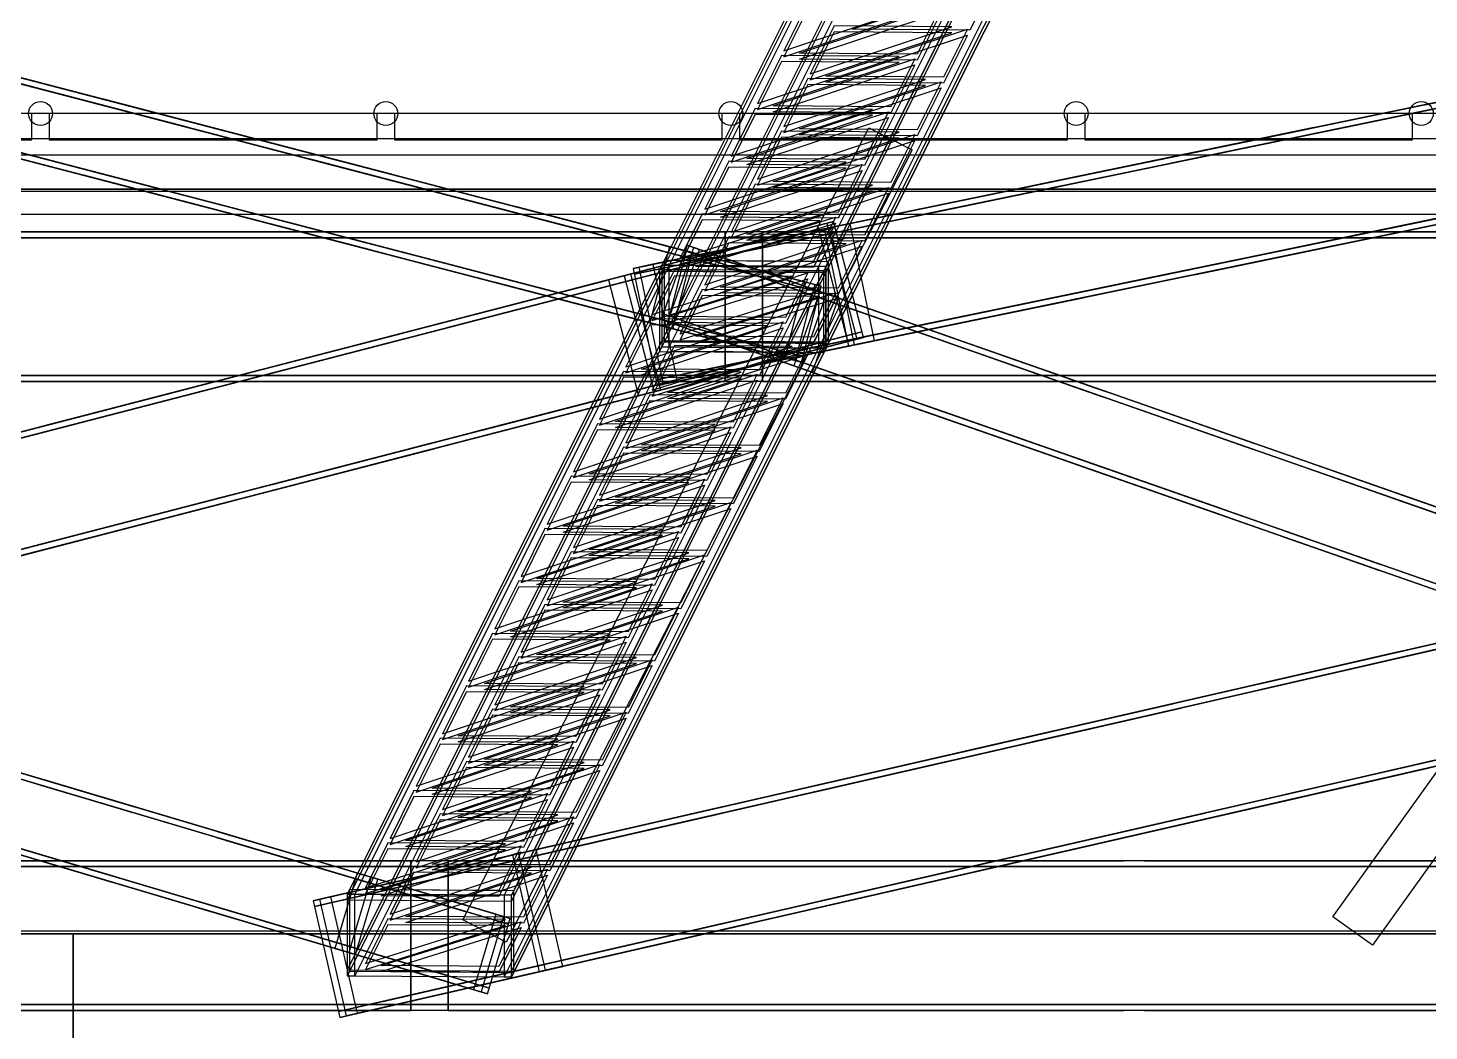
# Model space of a CAD drawing. Header units: millimetres. Extents: x -52000 to 48850, y -48850 to 51750.
# Drawn here: x 4579 to 8323, y 11048 to 13729 of the extents above; entities that cross this region are included whole.
import ezdxf

# ---------------------------------------------------------------- set-up
doc = ezdxf.new("R2010")
doc.units = ezdxf.units.MM
doc.layers.add('D-STR-DECK', color=7, linetype='Continuous', lineweight=25)
doc.layers.add('D-STR-STRC', color=7, linetype='Continuous', lineweight=25)

msp = doc.modelspace()

# ---------------------------------------------------------------- linework, layer by layer
at = {"layer": 'D-STR-DECK'}
for points in [[(-13790, 11307.8), (13790, 11307.8), (11307.8, 13790), (-11307.8, 13790)], [(11070, 13500), (-11070, 13500), (-10904, 13297.5), (10904, 13297.5)], [(11070, 13500), (-11070, 13500), (-11070, 13390), (11070, 13390)], [(11070, 13500), (-11070, 13500), (-11070, 13390), (11070, 13390)], [(11070, 13500), (-11070, 13500), (-10904, 13297.5), (10904, 13297.5)], [(4589.4, 13500), (3713.1, 13500), (3713.1, 13430), (4589.4, 13430)], [(5511.9, 13500), (4635.6, 13500), (4635.6, 13430), (5511.9, 13430)], [(6434.4, 13500), (5558.1, 13500), (5558.1, 13430), (6434.4, 13430)], [(7356.9, 13500), (6480.6, 13500), (6480.6, 13430), (7356.9, 13430)], [(8279.4, 13500), (7403.1, 13500), (7403.1, 13430), (8279.4, 13430)], [(5741.4, 11345.3), (6826.3, 13462.1), (6942, 13402.9), (5857.1, 11286)], [(8066.2, 11353.6), (9585, 13470.4), (9690.6, 13394.6), (8171.8, 11277.8)], [(11014.6, 13432.5), (-11014.6, 13432.5), (-10849.4, 13231), (10849.4, 13231)], [(11014.6, 13432.5), (-11014.6, 13432.5), (-9278.9, 11315.7), (9278.9, 11315.7)], [(11014.6, 13432.5), (-11014.6, 13432.5), (-11014.6, 13292.5), (11014.6, 13292.5)], [(-13297.5, 10904), (13297.5, 10904), (10904, 13297.5), (-10904, 13297.5)], [(-13790, -11307.8), (4700, -11307.8), (4700, 11307.8), (-13790, 11307.8)], [(4700, 1800), (9300, 1800), (9300, 11307.8), (4700, 11307.8)]]:
    msp.add_lwpolyline(points, close=True, dxfattribs=at)
for centre in [(4612.5, 13500), (5535, 13500), (6457.5, 13500), (7380, 13500), (8302.5, 13500)]:
    msp.add_circle(centre, 32, dxfattribs=at)
at = {"layer": 'D-STR-STRC'}
for points in [[(14906.6, 14886.5), (14379.4, 14777.6), (6196, 13086.1), (6723.2, 13195.1)], [(14909.8, 14870.9), (14382.6, 14761.9), (6199.2, 13070.5), (6726.4, 13179.4)], [(-158.1, 14808.5), (203, 14714.4), (6695, 13023), (6333.8, 13117.1)], [(-154.1, 14824), (207.1, 14729.9), (6699, 13038.5), (6337.8, 13132.6)], [(7557.2, 14782.6), (7118.1, 14786.3), (6272.4, 13094.8), (6711.5, 13091.2)], [(7557.2, 14766.7), (7118.1, 14770.4), (6272.4, 13079), (6711.5, 13075.3)], [(-207.1, 14620.8), (154.1, 14526.7), (6646.1, 12835.3), (6284.9, 12929.4)], [(-203, 14636.3), (158.1, 14542.2), (6650.1, 12850.7), (6288.9, 12944.9)], [(14968.1, 14588.8), (14440.9, 14479.8), (6257.5, 12788.4), (6784.7, 12897.4)], [(14971.3, 14573.1), (14444.1, 14464.2), (6260.7, 12772.8), (6788, 12881.7)], [(7557.2, 14580.3), (7118.1, 14584), (6272.4, 12892.5), (6711.5, 12888.9)], [(7557.2, 14564.4), (7118.1, 14568.1), (6272.4, 12876.7), (6711.5, 12873)], [(7160.3, 13850.7), (7096.2, 13722.6), (6781.9, 13725.2)], [(6977.3, 13793.1), (6662.9, 13795.7), (6598.9, 13667.6)], [(6977.3, 13777.2), (6662.9, 13779.9), (6598.9, 13651.8)], [(7019.3, 13786.9), (6955.3, 13658.9), (6640.9, 13661.5)], [(7019.3, 13771.1), (6955.3, 13643), (6640.9, 13645.6)], [(9366.4, 13741.4), (8942.1, 13653.7), (8313.2, 13523.7)], [(7047.8, 13731.8), (6733.4, 13734.4), (6669.4, 13606.3)], [(7047.8, 13715.9), (6733.4, 13718.5), (6669.4, 13590.4)], [(7089.8, 13725.6), (7025.7, 13597.5), (6711.4, 13600.1)], [(7089.8, 13709.7), (7025.7, 13581.6), (6711.4, 13584.3)], [(9369.6, 13725.8), (8945.4, 13638.1), (8316.4, 13508.1)], [(4240.4, 13679), (4737.1, 13549.7), (4990.7, 13483.6)], [(4259.2, 13674.2), (4512.8, 13608.1), (5009.5, 13478.7)], [(4236.4, 13663.6), (4733, 13534.2), (4986.7, 13468.1)], [(4255.1, 13658.7), (4508.8, 13592.6), (5005.4, 13463.2)], [(6906.8, 13652.2), (6592.5, 13654.8), (6528.4, 13526.7)], [(6906.8, 13636.3), (6592.5, 13638.9), (6528.4, 13510.8)], [(6948.8, 13646), (6884.8, 13517.9), (6570.4, 13520.5)], [(6948.8, 13630.1), (6884.8, 13502), (6570.4, 13504.7)], [(6977.3, 13590.8), (6662.9, 13593.4), (6598.9, 13465.3)], [(8684.5, 13600.5), (8260.2, 13512.8), (7631.2, 13382.8)], [(8697.7, 13603.2), (8068.7, 13473.2), (7644.4, 13385.5)], [(6977.3, 13574.9), (6662.9, 13577.6), (6598.9, 13449.5)], [(7019.3, 13584.6), (6955.3, 13456.6), (6640.9, 13459.2)], [(7019.3, 13568.8), (6955.3, 13440.7), (6640.9, 13443.3)], [(8687.7, 13584.8), (8263.4, 13497.1), (7634.4, 13367.1)], [(8700.9, 13587.5), (8071.9, 13457.5), (7647.7, 13369.8)], [(4777.4, 13522.6), (5274, 13393.2), (5527.7, 13327.1)], [(4781.4, 13538.1), (5278, 13408.7), (5531.7, 13342.6)], [(4796.1, 13517.7), (5049.8, 13451.6), (5546.4, 13322.2)], [(4800.2, 13533.2), (5053.8, 13467.1), (5550.5, 13337.7)], [(4191.5, 13491.3), (4688.1, 13361.9), (4941.8, 13295.8)], [(4210.2, 13486.4), (4463.9, 13420.3), (4960.5, 13291)], [(6836.3, 13511.2), (6522, 13513.8), (6458, 13385.7)], [(6836.3, 13495.3), (6522, 13497.9), (6458, 13369.9)], [(6878.3, 13505), (6814.3, 13377), (6500, 13379.6)], [(6878.3, 13489.2), (6814.3, 13361.1), (6500, 13363.7)], [(4187.5, 13475.8), (4684.1, 13346.4), (4937.8, 13280.3)], [(4206.2, 13471), (4459.9, 13404.9), (4956.5, 13275.5)], [(6906.8, 13449.9), (6592.5, 13452.5), (6528.4, 13324.4)], [(6948.8, 13443.7), (6884.8, 13315.6), (6570.4, 13318.2)], [(8002.5, 13459.5), (7578.3, 13371.8), (6949.3, 13241.8)], [(8005.7, 13443.9), (7581.5, 13356.2), (6952.5, 13226.2)], [(8015.7, 13462.3), (7386.7, 13332.3), (6962.5, 13244.6)], [(8019, 13446.6), (7390, 13316.6), (6965.7, 13228.9)], [(6906.8, 13434), (6592.5, 13436.6), (6528.4, 13308.5)], [(6948.8, 13427.8), (6884.8, 13299.7), (6570.4, 13302.4)], [(5318.4, 13381.7), (5815, 13252.3), (6068.7, 13186.2)], [(5322.4, 13397.1), (5819, 13267.8), (6072.7, 13201.7)], [(5337.1, 13376.8), (5590.8, 13310.7), (6087.4, 13181.3)], [(5341.2, 13392.3), (5594.8, 13326.2), (6091.5, 13196.8)], [(6765.9, 13370.2), (6451.5, 13372.9), (6387.5, 13244.8)], [(4728.5, 13334.9), (5225.1, 13205.5), (5478.8, 13139.4)], [(4732.5, 13350.4), (5229.1, 13221), (5482.8, 13154.9)], [(4747.2, 13330), (5000.9, 13263.9), (5497.5, 13134.5)], [(4751.2, 13345.5), (5004.9, 13279.4), (5501.5, 13150)], [(6765.9, 13354.4), (6451.5, 13357), (6387.5, 13228.9)], [(6807.9, 13364.1), (6743.8, 13236), (6429.5, 13238.6)], [(6807.9, 13348.2), (6743.8, 13220.1), (6429.5, 13222.8)], [(7320.6, 13318.6), (6896.3, 13230.9), (6305.7, 13108.8)], [(7323.8, 13302.9), (6899.5, 13215.2), (6308.9, 13093.1)], [(7333.8, 13321.3), (6743.2, 13199.2), (6318.9, 13111.5)], [(7337, 13305.6), (6746.4, 13183.6), (6322.2, 13095.9)], [(6836.3, 13308.9), (6522, 13311.5), (6458, 13183.4)], [(6836.3, 13293), (6522, 13295.7), (6458, 13167.6)], [(6878.3, 13302.7), (6814.3, 13174.7), (6500, 13177.3)], [(8746, 13302.8), (8321.7, 13215.1), (7692.7, 13085.1)], [(8759.2, 13305.5), (8130.2, 13175.5), (7706, 13087.8)], [(5863.4, 13256.2), (6327.9, 13135.2), (6581.6, 13069.1)], [(6878.3, 13286.9), (6814.3, 13158.8), (6500, 13161.4)], [(8749.2, 13287.1), (8325, 13199.4), (7696, 13069.4)], [(8762.5, 13289.8), (8133.5, 13159.8), (7709.2, 13072.1)], [(5859.4, 13240.7), (6323.8, 13119.7), (6577.5, 13053.6)], [(5878.1, 13235.8), (6131.8, 13169.7), (6596.2, 13048.7)], [(5882.1, 13251.3), (6135.8, 13185.2), (6600.3, 13064.2)], [(6695.4, 13229.3), (6381, 13231.9), (6321.7, 13113.2)], [(6737.4, 13223.1), (6678, 13104.4), (6363.7, 13107)], [(6731.3, 13211.1), (6172.5, 13066.5), (-319.5, 11386), (239.3, 11530.6)], [(6735.3, 13195.7), (6176.5, 13051), (-315.5, 11370.5), (243.3, 11515.2)], [(6442, 13183.9), (6442, 13183.9), (4355.5, 13183.9), (4355.5, 13183.9)], [(5269.5, 13193.9), (5766.1, 13064.5), (6019.8, 12998.4)], [(5273.5, 13209.4), (5770.1, 13080), (6023.8, 13013.9)], [(5288.2, 13189), (5541.9, 13123), (6038.5, 12993.6)], [(5292.2, 13204.5), (5545.9, 13138.4), (6042.5, 13009)], [(13222.9, 13202.9), (12673.4, 13076.9), (5341.2, 11396.4), (5890.7, 11522.4)], [(13226.5, 13187.3), (12677, 13061.3), (5344.8, 11380.8), (5894.3, 11506.8)], [(6615.2, 13181.1), (6165.6, 13064.7), (5696.7, 12943.3)], [(6635.7, 13186.4), (6166.8, 13065), (5717.2, 12948.6)], [(6769.6, 12890.5), (6689.4, 13200.3), (6130.7, 13055.7), (6210.8, 12745.9)], [(6811.4, 12901.4), (6731.3, 13211.1), (6172.5, 13066.5), (6252.7, 12756.7)], [(6788, 12881.7), (6723.2, 13195.1), (6196, 13086.1), (6260.7, 12772.8)], [(6840.9, 12892.7), (6776.1, 13206), (6248.9, 13097.1), (6313.7, 12783.7)], [(6695.4, 13213.4), (6381, 13216), (6321.7, 13097.3)], [(6737.4, 13207.3), (6678, 13088.5), (6363.7, 13091.1)], [(6442, 12783.9), (6442, 13183.9), (6442, 13183.9), (6442, 12783.9)], [(8628.4, 13183.9), (8628.4, 13183.9), (6542, 13183.9), (6542, 13183.9)], [(6542, 12783.9), (6542, 13183.9), (6542, 13183.9), (6542, 12783.9)], [(6788, 12881.7), (6723.2, 13195.1), (6706.7, 13191.7), (6771.5, 12878.3)], [(6811.4, 12901.4), (6731.3, 13211.1), (6713.8, 13206.6), (6794, 12896.8)], [(12983.9, 13167.9), (12983.9, 13167.9), (-12983.9, 13167.9), (-12983.9, 13167.9)], [(6442, 13167.9), (6442, 13167.9), (4355.5, 13167.9), (4355.5, 13167.9)], [(6619.2, 13165.6), (6169.6, 13049.2), (5700.7, 12927.9)], [(6639.7, 13170.9), (6170.8, 13049.5), (5721.2, 12933.2)], [(6293.5, 13144.1), (6240.5, 12940.9), (6601.7, 12846.8), (6654.6, 13050)], [(6340.3, 13148.1), (6271, 12949.9), (6288.8, 12943.7), (6358, 13141.9)], [(6340.3, 13148.1), (6271, 12949.9), (6643.6, 12819.7), (6712.9, 13018)], [(6340.3, 13148.1), (6712.9, 13018), (11524.3, 11337.5), (11151.8, 11467.6)], [(6765.9, 13168), (6451.5, 13170.6), (6387.5, 13042.5)], [(6765.9, 13152.1), (6451.5, 13154.7), (6387.5, 13026.6)], [(6807.9, 13161.8), (6743.8, 13033.7), (6429.5, 13036.3)], [(6807.9, 13145.9), (6743.8, 13017.8), (6429.5, 13020.5)], [(8628.4, 13167.9), (8628.4, 13167.9), (6542, 13167.9), (6542, 13167.9)], [(8064, 13161.8), (7639.8, 13074.1), (7010.8, 12944.1)], [(8067.3, 13146.1), (7643, 13058.5), (7014, 12928.4)], [(8077.3, 13164.5), (7448.3, 13034.5), (7024, 12946.9)], [(8080.5, 13148.9), (7451.5, 13018.9), (7027.3, 12931.2)], [(-160.1, 13124.4), (210.9, 13014.1), (5862.6, 11333.6), (5491.6, 11443.9)], [(-155.6, 13139.7), (215.4, 13029.4), (5867.1, 11348.9), (5496.1, 11459.2)], [(6717.9, 12885.9), (6717.9, 13104.1), (6278.9, 13107.7), (6278.9, 12889.5)], [(6337.8, 13132.6), (6284.9, 12929.4), (6302.1, 12924.9), (6355, 13128.1)], [(6337.8, 13132.6), (6284.9, 12929.4), (6646.1, 12835.3), (6699, 13038.5)], [(6372.6, 13136.8), (6303.3, 12938.6), (6675.9, 12808.5), (6745.2, 13006.7)], [(6335, 13133), (6707.6, 13002.9), (11519.1, 11322.4), (11146.5, 11452.5)], [(6422.6, 13119.4), (6767.8, 12998.8), (7029.5, 12907.4)], [(6448, 13110.5), (6709.7, 13019.1), (7054.9, 12898.5)], [(6711.6, 13091.6), (6272.4, 13094.7), (5432.1, 11414.2), (5871.3, 11411.1)], [(6711.6, 13075.7), (6272.4, 13078.8), (5432.1, 11398.3), (5871.3, 11395.2)], [(5814.5, 13068.5), (6279, 12947.5), (6532.6, 12881.4)], [(6270.1, 12761.2), (6189.9, 13071), (6172.5, 13066.5), (6252.7, 12756.7)], [(6277.2, 12776.2), (6212.4, 13089.5), (6196, 13086.1), (6260.7, 12772.8)], [(6620.8, 13080.3), (6306.3, 13082.5), (6246.6, 12963)], [(6705.6, 12861.3), (6705.6, 13079.7), (6266.4, 13082.8), (6266.4, 12864.4)], [(6292.4, 12876.5), (6292.4, 13094.7), (6272.4, 13094.8), (6272.4, 12876.7)], [(6711.5, 12873), (6711.5, 13091.2), (6272.4, 13094.8), (6272.4, 12876.7)], [(6292.3, 12876.1), (6292.3, 13094.6), (6272.4, 13094.7), (6272.4, 12876.3)], [(6711.6, 12873.1), (6711.6, 13091.6), (6272.4, 13094.7), (6272.4, 12876.3)], [(6663, 13074.6), (6603.3, 12955.1), (6288.8, 12957.3)], [(6417.3, 13104.3), (6762.6, 12983.7), (7024.3, 12892.3)], [(6442.7, 13095.4), (6704.4, 13004), (7049.7, 12883.4)], [(6711.5, 12873), (6711.5, 13091.2), (6691.5, 13091.3), (6691.5, 12873.2)], [(6711.6, 12873.1), (6711.6, 13091.6), (6691.6, 13091.7), (6691.6, 12873.3)], [(6104.5, 13048.9), (5654.9, 12932.5), (5155.7, 12803.3)], [(6108.6, 13033.4), (5658.9, 12917), (5159.7, 12787.8)], [(6125, 13054.2), (5625.8, 12925), (5176.2, 12808.6)], [(6129, 13038.7), (5629.9, 12909.5), (5180.2, 12793.1)], [(5810.5, 13053), (6274.9, 12932), (6528.6, 12865.9)], [(5829.2, 13048.1), (6082.9, 12982), (6547.3, 12861)], [(5833.2, 13063.6), (6086.9, 12997.5), (6551.4, 12876.5)], [(6620.8, 13064.4), (6306.3, 13066.6), (6246.6, 12947.1)], [(6663, 13058.7), (6603.3, 12939.2), (6288.8, 12941.4)], [(6681.8, 13043), (6628.9, 12839.7), (6646.1, 12835.3), (6699, 13038.5)], [(6695.4, 13027), (6381, 13029.6), (6321.7, 12910.9)], [(6695.4, 13011.1), (6381, 13013.8), (6321.7, 12895)], [(6737.4, 13020.8), (6678, 12902.1), (6363.7, 12904.7)], [(6737.4, 13005), (6678, 12886.2), (6363.7, 12888.8)], [(7382.1, 13020.9), (6957.8, 12933.2), (6367.2, 12811.1)], [(7385.3, 13005.2), (6961.1, 12917.5), (6370.5, 12795.4)], [(7395.3, 13023.6), (6804.7, 12901.5), (6380.5, 12813.8)], [(7398.6, 13007.9), (6808, 12885.9), (6383.7, 12798.2)], [(6695.1, 13024.2), (6625.9, 12825.9), (6643.6, 12819.7), (6712.9, 13018)], [(6276.3, 12965), (6648.9, 12834.8), (11460.4, 11154.3), (11087.8, 11284.5)], [(6794.9, 12972.4), (7163.5, 12843.6), (7425.2, 12752.2)], [(6800.1, 12987.5), (7168.8, 12858.7), (7430.5, 12767.3)], [(6820.3, 12963.5), (7082, 12872.1), (7450.6, 12743.4)], [(6825.5, 12978.6), (7087.2, 12887.2), (7455.9, 12758.5)], [(-215.4, 12938.4), (155.6, 12828.1), (5807.3, 11147.6), (5436.3, 11257.9)], [(-210.9, 12953.8), (160.1, 12843.5), (5811.9, 11163), (5440.8, 11273.3)], [(6555.1, 12948.9), (6240.6, 12951.1), (6176.6, 12823)], [(6555.1, 12933), (6240.6, 12935.2), (6176.6, 12807.1)], [(6597.3, 12943.2), (6533.2, 12815.1), (6218.8, 12817.3)], [(6597.3, 12927.3), (6533.2, 12799.2), (6218.8, 12801.4)], [(6271, 12949.9), (6643.6, 12819.7), (11455.1, 11139.2), (11082.5, 11269.4)], [(6353.4, 12921.1), (6698.6, 12800.5), (6960.3, 12709.1)], [(6358.6, 12936.2), (6703.9, 12815.6), (6965.6, 12724.2)], [(6384, 12927.4), (6645.7, 12835.9), (6991, 12715.4)], [(6807.4, 12916.8), (6248.7, 12772.2), (-243.3, 11091.7), (315.5, 11236.3)], [(6811.4, 12901.4), (6252.7, 12756.7), (-239.3, 11076.2), (319.5, 11220.9)], [(5563.6, 12908.9), (5113.9, 12792.5), (4614.7, 12663.3)], [(5567.6, 12893.4), (5117.9, 12777), (4618.7, 12647.8)], [(5584, 12914.2), (5084.8, 12785), (4635.2, 12668.6)], [(5588, 12898.7), (5088.9, 12769.5), (4639.2, 12653.1)], [(13290.9, 12906.5), (12741.3, 12780.6), (5409.1, 11100.1), (5958.6, 11226)], [(13294.4, 12890.9), (12744.9, 12765), (5412.7, 11084.5), (5962.2, 11210.4)], [(6711.6, 12889), (6272.4, 12892.2), (5432.1, 11211.7), (5871.3, 11208.5)], [(6691.4, 12886.8), (6241.8, 12770.4), (5772.9, 12649)], [(6711.9, 12892.1), (6243, 12770.7), (5793.4, 12654.3)], [(6620.8, 12877.7), (6306.3, 12880), (6246.6, 12760.5)], [(6378.7, 12912.2), (6640.4, 12820.8), (6985.7, 12700.3)], [(6711.6, 12873.1), (6272.4, 12876.3), (5432.1, 11195.8), (5871.3, 11192.7)], [(6695.4, 12871.3), (6245.8, 12754.9), (5776.9, 12633.6)], [(6715.9, 12876.6), (6247, 12755.2), (5797.4, 12638.9)], [(6620.8, 12861.9), (6306.3, 12864.1), (6246.6, 12744.6)], [(6663, 12872.1), (6603.3, 12752.5), (6288.8, 12754.8)], [(6663, 12856.2), (6603.3, 12736.7), (6288.8, 12738.9)], [(7201.1, 12847.5), (7569.8, 12718.7), (7831.5, 12627.3)], [(6485, 12808.8), (6170.6, 12811.1), (6106.5, 12682.9)], [(7195.8, 12832.4), (7564.5, 12703.6), (7826.2, 12612.2)], [(7221.2, 12823.5), (7482.9, 12732.1), (7851.6, 12603.3)], [(7226.5, 12838.6), (7488.2, 12747.2), (7856.8, 12618.4)], [(12983.9, 12799.9), (12983.9, 12799.9), (-12983.9, 12799.9), (-12983.9, 12799.9)], [(5022.6, 12768.8), (4572.9, 12652.4), (4073.7, 12523.2)], [(5043, 12774.1), (4543.8, 12644.9), (4094.2, 12528.5)], [(6442, 12799.9), (6442, 12799.9), (4355.5, 12799.9), (4355.5, 12799.9)], [(6442, 12783.9), (6442, 12783.9), (4355.5, 12783.9), (4355.5, 12783.9)], [(6485, 12792.9), (6170.6, 12795.2), (6106.5, 12667)], [(6527.3, 12803.2), (6463.2, 12675), (6148.8, 12677.2)], [(6527.3, 12787.3), (6463.2, 12659.1), (6148.8, 12661.4)], [(8628.4, 12799.9), (8628.4, 12799.9), (6542, 12799.9), (6542, 12799.9)], [(8628.4, 12783.9), (8628.4, 12783.9), (6542, 12783.9), (6542, 12783.9)], [(6730.9, 12789.3), (7099.6, 12660.5), (7361.3, 12569.1)], [(6736.2, 12804.4), (7104.8, 12675.6), (7366.5, 12584.2)], [(6756.3, 12780.4), (7018, 12689), (7386.6, 12560.2)], [(6761.6, 12795.5), (7023.3, 12704.1), (7391.9, 12575.3)], [(5026.6, 12753.3), (4576.9, 12636.9), (4077.7, 12507.7)], [(5047, 12758.6), (4547.9, 12629.4), (4098.2, 12513)], [(6180.7, 12754.6), (5731.1, 12638.2), (5231.9, 12509)], [(6184.7, 12739.1), (5735.1, 12622.7), (5235.9, 12493.5)], [(6201.2, 12759.9), (5702, 12630.7), (5252.4, 12514.3)], [(6205.2, 12744.4), (5706, 12615.2), (5256.4, 12498.8)], [(6555.1, 12746.3), (6240.6, 12748.6), (6176.6, 12620.4)], [(6555.1, 12730.4), (6240.6, 12732.7), (6176.6, 12604.5)], [(6597.3, 12740.7), (6533.2, 12612.5), (6218.8, 12614.7)], [(6597.3, 12724.8), (6533.2, 12596.6), (6218.8, 12598.9)], [(7602.1, 12707.4), (7970.7, 12578.7), (8232.4, 12487.3)], [(7627.4, 12698.6), (7889.1, 12607.2), (8257.8, 12478.4)], [(6415, 12668.8), (6100.6, 12671), (6036.5, 12542.9)], [(6457.3, 12663.1), (6393.2, 12535), (6078.8, 12537.2)], [(7137.1, 12664.3), (7505.8, 12535.6), (7767.5, 12444.1)], [(7162.5, 12655.4), (7424.2, 12564), (7792.9, 12435.3)], [(7596.8, 12692.3), (7965.4, 12563.6), (8227.1, 12472.2)], [(7622.2, 12683.5), (7883.9, 12592), (8252.5, 12463.3)], [(5660.2, 12619.9), (5161, 12490.7), (4711.4, 12374.3)], [(6415, 12652.9), (6100.6, 12655.1), (6036.5, 12527)], [(6457.3, 12647.2), (6393.2, 12519.1), (6078.8, 12521.3)], [(7131.9, 12649.2), (7500.5, 12520.4), (7762.2, 12429)], [(7157.2, 12640.3), (7418.9, 12548.9), (7787.6, 12420.2)], [(5639.7, 12614.6), (5190.1, 12498.2), (4690.9, 12369)], [(5643.7, 12599.1), (5194.1, 12482.7), (4694.9, 12353.5)], [(5664.2, 12604.4), (5165, 12475.2), (4715.4, 12358.8)], [(6485, 12606.3), (6170.6, 12608.5), (6106.5, 12480.4)], [(6485, 12590.4), (6170.6, 12592.6), (6106.5, 12464.5)], [(6527.3, 12600.6), (6463.2, 12472.5), (6148.8, 12474.7)], [(6527.3, 12584.7), (6463.2, 12456.6), (6148.8, 12458.8)], [(7997.7, 12552.3), (8366.4, 12423.5), (8628.1, 12332.1)], [(8003, 12567.4), (8371.7, 12438.6), (8633.4, 12347.2)], [(8023.1, 12543.4), (8284.8, 12452), (8653.5, 12323.2)], [(8028.4, 12558.5), (8290.1, 12467.1), (8658.8, 12338.4)], [(6345, 12528.7), (6030.6, 12531), (5966.5, 12402.8)], [(6345, 12512.9), (6030.6, 12515.1), (5966.5, 12386.9)], [(6387.2, 12523.1), (6323.2, 12394.9), (6008.7, 12397.2)], [(6387.2, 12507.2), (6323.2, 12379), (6008.7, 12381.3)], [(7532.8, 12509.2), (7901.5, 12380.4), (8163.2, 12289)], [(7538.1, 12524.3), (7906.7, 12395.5), (8168.4, 12304.1)], [(7563.5, 12515.4), (7825.2, 12424), (8193.8, 12295.2)], [(5098.7, 12474.5), (4649.1, 12358.1), (4149.9, 12228.9)], [(5119.2, 12479.8), (4620, 12350.6), (4170.4, 12234.2)], [(6415, 12466.2), (6100.6, 12468.5), (6036.5, 12340.3)], [(7558.2, 12500.3), (7819.9, 12408.9), (8188.6, 12280.1)], [(5102.7, 12459), (4653.1, 12342.6), (4153.9, 12213.4)], [(5123.2, 12464.3), (4624, 12335.1), (4174.4, 12218.7)], [(6415, 12450.4), (6100.6, 12452.6), (6036.5, 12324.4)], [(6457.3, 12460.6), (6393.2, 12332.4), (6078.8, 12334.7)], [(6457.3, 12444.7), (6393.2, 12316.5), (6078.8, 12318.8)], [(6275, 12388.7), (5960.5, 12390.9), (5896.5, 12262.8)], [(6275, 12372.8), (5960.5, 12375.1), (5896.5, 12246.9)], [(6317.2, 12383), (6253.2, 12254.9), (5938.7, 12257.1)], [(6317.2, 12367.1), (6253.2, 12239), (5938.7, 12241.2)], [(7933.8, 12369.1), (8302.4, 12240.4), (8564.1, 12149)], [(7939, 12384.2), (8307.7, 12255.5), (8569.4, 12164.1)], [(7959.2, 12360.3), (8220.9, 12268.9), (8589.5, 12140.1)], [(7964.4, 12375.4), (8226.1, 12284), (8594.8, 12155.2)], [(4582.2, 12324.3), (4083, 12195.1), (3633.4, 12078.7)], [(6345, 12326.2), (6030.6, 12328.4), (5966.5, 12200.3)], [(6387.2, 12320.5), (6323.2, 12192.4), (6008.7, 12194.6)], [(6345, 12310.3), (6030.6, 12312.5), (5966.5, 12184.4)], [(6387.2, 12304.6), (6323.2, 12176.5), (6008.7, 12178.7)], [(6205, 12248.7), (5890.5, 12250.9), (5826.4, 12122.8)], [(6205, 12232.8), (5890.5, 12235), (5826.4, 12106.9)], [(6247.2, 12243), (6183.1, 12114.8), (5868.7, 12117.1)], [(6247.2, 12227.1), (6183.1, 12099), (5868.7, 12101.2)], [(8878, 12207), (8313.1, 12077.6), (7870.9, 11976.2)], [(6275, 12186.2), (5960.5, 12188.4), (5896.5, 12060.2)], [(6275, 12170.3), (5960.5, 12172.5), (5896.5, 12044.4)], [(6317.2, 12180.5), (6253.2, 12052.3), (5938.7, 12054.6)], [(8860.1, 12202.9), (8418, 12101.6), (7853.1, 11972.1)], [(8863.7, 12187.3), (8421.5, 12086), (7856.6, 11956.5)], [(8881.6, 12191.4), (8316.7, 12062), (7874.5, 11960.6)], [(6317.2, 12164.6), (6253.2, 12036.5), (5938.7, 12038.7)], [(6134.9, 12108.6), (5820.5, 12110.9), (5756.4, 11982.7)], [(6134.9, 12092.7), (5820.5, 12095), (5756.4, 11966.8)], [(6177.2, 12103), (6113.1, 11974.8), (5798.7, 11977)], [(6177.2, 12087.1), (6113.1, 11958.9), (5798.7, 11961.2)], [(8249.1, 12062.9), (7806.9, 11961.5), (7242.1, 11832.1)], [(8267, 12067), (7702.1, 11937.5), (7259.9, 11836.2)], [(6205, 12046.1), (5890.5, 12048.4), (5826.4, 11920.2)], [(6205, 12030.2), (5890.5, 12032.5), (5826.4, 11904.3)], [(6247.2, 12040.4), (6183.1, 11912.3), (5868.7, 11914.5)], [(6247.2, 12024.6), (6183.1, 11896.4), (5868.7, 11898.6)], [(8252.7, 12047.3), (7810.5, 11945.9), (7245.6, 11816.5)], [(8270.6, 12051.4), (7705.7, 11921.9), (7263.5, 11820.6)], [(6064.9, 11968.6), (5750.5, 11970.8), (5686.4, 11842.7)], [(6064.9, 11952.7), (5750.5, 11954.9), (5686.4, 11826.8)], [(6107.2, 11962.9), (6043.1, 11834.8), (5728.7, 11837)], [(6107.2, 11947), (6043.1, 11818.9), (5728.7, 11821.1)], [(6134.9, 11906.1), (5820.5, 11908.3), (5756.4, 11780.2)], [(7638.1, 11922.8), (7195.9, 11821.5), (6631, 11692)], [(7641.7, 11907.3), (7199.5, 11805.9), (6634.6, 11676.4)], [(7656, 11926.9), (7091.1, 11797.5), (6648.9, 11696.1)], [(7659.6, 11911.3), (7094.7, 11781.9), (6652.5, 11680.5)], [(8928.1, 11906.6), (8485.9, 11805.3), (7921, 11675.8)], [(8945.9, 11910.7), (8381.1, 11781.2), (7938.9, 11679.9)], [(6134.9, 11890.2), (5820.5, 11892.4), (5756.4, 11764.3)], [(6177.2, 11900.4), (6113.1, 11772.3), (5798.7, 11774.5)], [(6177.2, 11884.5), (6113.1, 11756.4), (5798.7, 11758.6)], [(8931.6, 11891), (8489.4, 11789.7), (7924.6, 11660.2)], [(8949.5, 11895.1), (8384.6, 11765.6), (7942.4, 11664.3)], [(4141, 11845.5), (4574.7, 11716.5), (4835.3, 11639)], [(4145.5, 11860.8), (4579.3, 11731.9), (4839.9, 11654.4)], [(4164, 11838.7), (4424.6, 11761.2), (4858.3, 11632.2)], [(4168.5, 11854), (4429.1, 11776.5), (4862.9, 11647.5)], [(5994.9, 11828.5), (5680.5, 11830.8), (5616.4, 11702.6)], [(5994.9, 11812.7), (5680.5, 11814.9), (5616.4, 11686.7)], [(6037.1, 11822.9), (5973.1, 11694.7), (5658.6, 11697)], [(6037.1, 11807), (5973.1, 11678.8), (5658.6, 11681.1)], [(6064.9, 11766), (5750.5, 11768.3), (5686.4, 11640.1)], [(6107.2, 11760.4), (6043.1, 11632.2), (5728.7, 11634.5)], [(7027.1, 11782.8), (6584.9, 11681.5), (6020, 11552)], [(7030.7, 11767.2), (6588.5, 11665.9), (6023.6, 11536.4)], [(7045, 11786.9), (6480.1, 11657.4), (6037.9, 11556.1)], [(7048.5, 11771.3), (6483.7, 11641.8), (6041.5, 11540.5)], [(8317, 11766.6), (7874.9, 11665.2), (7310, 11535.8)], [(8334.9, 11770.7), (7770, 11641.2), (7327.8, 11539.9)], [(4616.5, 11720.8), (5050.3, 11591.8), (5310.9, 11514.3)], [(6064.9, 11750.1), (5750.5, 11752.4), (5686.4, 11624.2)], [(6107.2, 11744.5), (6043.1, 11616.3), (5728.7, 11618.6)], [(8320.6, 11751), (7878.4, 11649.6), (7313.5, 11520.2)], [(8338.5, 11755.1), (7773.6, 11625.6), (7331.4, 11524.3)], [(4611.9, 11705.5), (5045.7, 11576.5), (5306.3, 11499)], [(4634.9, 11698.6), (4895.5, 11621.1), (5329.3, 11492.1)], [(4639.5, 11713.9), (4900.1, 11636.5), (5333.9, 11507.5)], [(5924.9, 11688.5), (5610.4, 11690.7), (5546.4, 11562.6)], [(5967.1, 11682.8), (5903.1, 11554.7), (5588.6, 11556.9)], [(4085.7, 11659.5), (4519.4, 11530.6), (4780, 11453.1)], [(4090.2, 11674.9), (4524, 11545.9), (4784.6, 11468.4)], [(4108.7, 11652.7), (4369.3, 11575.2), (4803, 11446.2)], [(4113.2, 11668), (4373.8, 11590.5), (4807.6, 11461.6)], [(6434, 11646.9), (5902.5, 11525.1), (5460.3, 11423.7)], [(5924.9, 11672.6), (5610.4, 11674.8), (5546.4, 11546.7)], [(5967.1, 11666.9), (5903.1, 11538.8), (5588.6, 11541)], [(6416.1, 11642.8), (5973.9, 11541.4), (5442.4, 11419.6)], [(6419.7, 11627.2), (5977.5, 11525.8), (5446, 11404)], [(6437.5, 11631.3), (5906.1, 11509.5), (5463.9, 11408.1)], [(5994.9, 11626), (5680.5, 11628.2), (5616.4, 11500.1)], [(5994.9, 11610.1), (5680.5, 11612.3), (5616.4, 11484.2)], [(6037.1, 11620.3), (5973.1, 11492.2), (5658.6, 11494.4)], [(7706, 11626.5), (7263.8, 11525.2), (6699, 11395.7)], [(7709.6, 11610.9), (7267.4, 11509.6), (6702.5, 11380.1)], [(7723.9, 11630.6), (7159, 11501.2), (6716.8, 11399.8)], [(7727.5, 11615), (7162.6, 11485.6), (6720.4, 11384.2)], [(5087.5, 11580.7), (5494.3, 11459.8), (5754.9, 11382.3)], [(5110.5, 11573.9), (5371.1, 11496.4), (5777.9, 11375.5)], [(6037.1, 11604.4), (5973.1, 11476.3), (5658.6, 11478.5)], [(4561.2, 11534.8), (4995, 11405.9), (5255.6, 11328.4)], [(5082.9, 11565.4), (5489.7, 11444.5), (5750.3, 11367)], [(5105.9, 11558.6), (5366.5, 11481.1), (5773.3, 11360.1)], [(6008.4, 11221), (5936.9, 11532.9), (5387.3, 11407), (5458.8, 11095.1)], [(5854.9, 11548.5), (5540.4, 11550.7), (5480.7, 11431.2)], [(5854.9, 11532.6), (5540.4, 11534.8), (5480.7, 11415.3)], [(5897.1, 11542.8), (5837.3, 11423.3), (5522.9, 11425.5)], [(5601.7, 11503.4), (5601.7, 11503.4), (3795.3, 11503.4), (3795.3, 11503.4)], [(4556.6, 11519.5), (4990.4, 11390.5), (5251, 11313)], [(4579.6, 11512.7), (4840.2, 11435.2), (5274, 11306.2)], [(4584.2, 11528), (4844.8, 11450.5), (5278.6, 11321.5)], [(5962.2, 11210.4), (5890.7, 11522.4), (5341.2, 11396.4), (5412.7, 11084.5)], [(5897.1, 11526.9), (5837.3, 11407.4), (5522.9, 11409.6)], [(5601.7, 11103.4), (5601.7, 11503.4), (5601.7, 11503.4), (5601.7, 11103.4)], [(7508.1, 11503.4), (7508.1, 11503.4), (5701.7, 11503.4), (5701.7, 11503.4)], [(5701.7, 11103.4), (5701.7, 11503.4), (5701.7, 11503.4), (5701.7, 11103.4)], [(5962.2, 11210.4), (5890.7, 11522.4), (5873.6, 11518.4), (5945, 11206.5)], [(9392, 11503.4), (9392, 11503.4), (7563.1, 11503.4), (7563.1, 11503.4)], [(11303.4, 11487.4), (11303.4, 11487.4), (-11303.4, 11487.4), (-11303.4, 11487.4)], [(5601.7, 11487.4), (5601.7, 11487.4), (3795.3, 11487.4), (3795.3, 11487.4)], [(5458.9, 11470.3), (5399.1, 11269), (5770.1, 11158.7), (5829.9, 11360)], [(5496.1, 11459.2), (5436.3, 11257.9), (5453.9, 11252.7), (5513.8, 11454)], [(5496.1, 11459.2), (5436.3, 11257.9), (5807.3, 11147.6), (5867.1, 11348.9)], [(5924.9, 11486), (5610.4, 11488.2), (5546.4, 11360)], [(5924.9, 11470.1), (5610.4, 11472.3), (5546.4, 11344.2)], [(5967.1, 11480.3), (5903.1, 11352.1), (5588.6, 11354.4)], [(5967.1, 11464.4), (5903.1, 11336.3), (5588.6, 11338.5)], [(7508.1, 11487.4), (7508.1, 11487.4), (5701.7, 11487.4), (5701.7, 11487.4)], [(7095, 11486.5), (6652.8, 11385.1), (6087.9, 11255.7)], [(7098.6, 11470.9), (6656.4, 11369.5), (6091.5, 11240.1)], [(7112.9, 11490.6), (6548, 11361.1), (6105.8, 11259.8)], [(7116.5, 11475), (6551.6, 11345.5), (6109.4, 11244.2)], [(9392, 11487.4), (9392, 11487.4), (7563.1, 11487.4), (7563.1, 11487.4)], [(5877.3, 11204.6), (5877.3, 11423), (5438.1, 11426.1), (5438.1, 11207.7)], [(5032.2, 11394.8), (5439, 11273.8), (5699.6, 11196.3)], [(5055.2, 11388), (5315.8, 11310.5), (5722.6, 11189.5)], [(5429.9, 11088.4), (5358.4, 11400.3), (5341.2, 11396.4), (5412.7, 11084.5)], [(5452.1, 11195.6), (5452.1, 11414.1), (5432.1, 11414.2), (5432.1, 11195.8)], [(5871.3, 11192.7), (5871.3, 11411.1), (5432.1, 11414.2), (5432.1, 11195.8)], [(5871.3, 11192.7), (5871.3, 11411.1), (5851.4, 11411.2), (5851.4, 11192.8)], [(5027.6, 11379.5), (5434.4, 11258.5), (5695, 11181)], [(5050.6, 11372.6), (5311.2, 11295.1), (5718, 11174.2)], [(5854.9, 11345.9), (5540.4, 11348.1), (5480.7, 11228.6)], [(6484, 11346.4), (6041.8, 11245.1), (5510.4, 11123.3)], [(6501.9, 11350.5), (5970.4, 11228.7), (5528.2, 11127.4)], [(5849.5, 11354.2), (5789.6, 11152.9), (5807.3, 11147.6), (5867.1, 11348.9)], [(5854.9, 11330), (5540.4, 11332.3), (5480.7, 11212.7)], [(6487.6, 11330.9), (6045.4, 11229.5), (5513.9, 11107.7)], [(5897.1, 11340.2), (5837.3, 11220.7), (5522.9, 11223)], [(5897.1, 11324.4), (5837.3, 11204.8), (5522.9, 11207.1)], [(6505.4, 11335), (5974, 11213.1), (5531.8, 11111.8)], [(11303.4, 11119.4), (11303.4, 11119.4), (-11303.4, 11119.4), (-11303.4, 11119.4)], [(5601.7, 11119.4), (5601.7, 11119.4), (3795.3, 11119.4), (3795.3, 11119.4)], [(5601.7, 11103.4), (5601.7, 11103.4), (3795.3, 11103.4), (3795.3, 11103.4)], [(7508.1, 11119.4), (7508.1, 11119.4), (5701.7, 11119.4), (5701.7, 11119.4)], [(7508.1, 11103.4), (7508.1, 11103.4), (5701.7, 11103.4), (5701.7, 11103.4)], [(9392, 11119.4), (9392, 11119.4), (7563.1, 11119.4), (7563.1, 11119.4)], [(9392, 11103.4), (9392, 11103.4), (7563.1, 11103.4), (7563.1, 11103.4)]]:
    msp.add_lwpolyline(points, close=True, dxfattribs=at)
for points in [[(14890.1, 14883.1), (6706.7, 13191.7)], [(14906.6, 14886.5), (6723.2, 13195.1)], [(-154.1, 14824), (6337.8, 13132.6)], [(-136.9, 14819.5), (6355, 13128.1)], [(14379.4, 14777.6), (6196, 13086.1)], [(14395.8, 14781), (6212.4, 13089.5)], [(7118.1, 14786.3), (6272.4, 13094.8)], [(7138.1, 14786.1), (6292.4, 13094.7)], [(7537.3, 14782.8), (6691.5, 13091.3)], [(7557.2, 14782.6), (6711.5, 13091.2)], [(189.9, 14734.4), (6681.8, 13043)], [(207.1, 14729.9), (6699, 13038.5)], [(-207.1, 14620.8), (6284.9, 12929.4)], [(-189.9, 14616.3), (6302.1, 12924.9)], [(7118.1, 14568.1), (6272.4, 12876.7)], [(7138.1, 14567.9), (6292.4, 12876.5)], [(14954.9, 14569.7), (6771.5, 12878.3)], [(14971.3, 14573.1), (6788, 12881.7)], [(136.9, 14531.2), (6628.9, 12839.7)], [(7537.3, 14564.6), (6691.5, 12873.2)], [(7557.2, 14564.4), (6711.5, 12873)], [(154.1, 14526.7), (6646.1, 12835.3)], [(14444.1, 14464.2), (6260.7, 12772.8)], [(14460.6, 14467.6), (6277.2, 12776.2)], [(12983.9, 13183.9), (-12983.9, 13183.9)], [(6713.8, 13206.6), (221.8, 11526.1)], [(6731.3, 13211.1), (239.3, 11530.6)], [(13205.8, 13198.9), (5873.6, 11518.4)], [(13222.9, 13202.9), (5890.7, 11522.4)], [(6542, 13183.9), (6442, 13183.9)], [(6731.3, 13211.1), (6689.4, 13200.3)], [(6776.1, 13206), (6723.2, 13195.1)], [(6293.5, 13144.1), (6337.8, 13132.6)], [(6340.3, 13148.1), (11151.8, 11467.6)], [(6340.3, 13148.1), (6372.6, 13136.8)], [(-155.6, 13139.7), (5496.1, 11459.2)], [(-137.9, 13134.5), (5513.8, 11454)], [(6278.9, 13107.7), (6272.4, 13094.8)], [(6358, 13141.9), (11169.5, 11461.4)], [(6189.9, 13071), (-302, 11390.5)], [(12673.4, 13076.9), (5341.2, 11396.4)], [(12690.6, 13080.8), (5358.4, 11400.3)], [(6272.4, 13094.7), (5432.1, 11414.2)], [(6292.3, 13094.6), (5452.1, 11414.1)], [(6691.6, 13091.7), (5851.4, 11411.2)], [(6711.6, 13091.6), (5871.3, 11411.1)], [(6248.9, 13097.1), (6196, 13086.1)], [(6272.4, 13094.7), (6266.4, 13082.8)], [(6711.6, 13091.6), (6705.6, 13079.7)], [(6717.9, 13104.1), (6711.5, 13091.2)], [(6172.5, 13066.5), (-319.5, 11386)], [(197.8, 13034.7), (5849.5, 11354.2)], [(6172.5, 13066.5), (6130.7, 13055.7)], [(6654.6, 13050), (6699, 13038.5)], [(215.4, 13029.4), (5867.1, 11348.9)], [(6695.1, 13024.2), (11506.6, 11343.7)], [(6712.9, 13018), (11524.3, 11337.5)], [(6712.9, 13018), (6745.2, 13006.7)], [(-215.4, 12938.4), (5436.3, 11257.9)], [(-197.8, 12933.2), (5453.9, 11252.7)], [(6240.5, 12940.9), (6284.9, 12929.4)], [(6271, 12949.9), (11082.5, 11269.4)], [(6271, 12949.9), (6303.3, 12938.6)], [(6288.8, 12943.7), (11100.3, 11263.2)], [(6794, 12896.8), (302, 11216.3)], [(6811.4, 12901.4), (319.5, 11220.9)], [(13277.3, 12887), (5945, 11206.5)], [(13294.4, 12890.9), (5962.2, 11210.4)], [(6278.9, 12889.5), (6272.4, 12876.7)], [(6717.9, 12885.9), (6711.5, 12873)], [(6811.4, 12901.4), (6769.6, 12890.5)], [(6840.9, 12892.7), (6788, 12881.7)], [(6272.4, 12876.3), (5432.1, 11195.8)], [(6292.3, 12876.1), (5452.1, 11195.6)], [(6691.6, 12873.3), (5851.4, 11192.8)], [(6711.6, 12873.1), (5871.3, 11192.7)], [(6272.4, 12876.3), (6266.4, 12864.4)], [(6601.7, 12846.8), (6646.1, 12835.3)], [(6711.6, 12873.1), (6705.6, 12861.3)], [(137.9, 12833.4), (5789.6, 11152.9)], [(155.6, 12828.1), (5807.3, 11147.6)], [(6625.9, 12825.9), (11437.4, 11145.4)], [(6643.6, 12819.7), (11455.1, 11139.2)], [(6643.6, 12819.7), (6675.9, 12808.5)], [(12983.9, 12783.9), (-12983.9, 12783.9)], [(12762.1, 12768.9), (5429.9, 11088.4)], [(6313.7, 12783.7), (6260.7, 12772.8)], [(6542, 12783.9), (6442, 12783.9)], [(6252.7, 12756.7), (-239.3, 11076.2)], [(6270.1, 12761.2), (-221.8, 11080.7)], [(12744.9, 12765), (5412.7, 11084.5)], [(6252.7, 12756.7), (6210.8, 12745.9)], [(5936.9, 11532.9), (5890.7, 11522.4)], [(11303.4, 11503.4), (-11303.4, 11503.4)], [(5701.7, 11503.4), (5601.7, 11503.4)], [(5458.9, 11470.3), (5496.1, 11459.2)], [(5438.1, 11426.1), (5432.1, 11414.2)], [(5877.3, 11423), (5871.3, 11411.1)], [(5387.3, 11407), (5341.2, 11396.4)], [(5829.9, 11360), (5867.1, 11348.9)], [(5399.1, 11269), (5436.3, 11257.9)], [(5438.1, 11207.7), (5432.1, 11195.8)], [(5877.3, 11204.6), (5871.3, 11192.7)], [(6008.4, 11221), (5962.2, 11210.4)], [(5770.1, 11158.7), (5807.3, 11147.6)], [(11303.4, 11103.4), (-11303.4, 11103.4)], [(5458.8, 11095.1), (5412.7, 11084.5)], [(5701.7, 11103.4), (5601.7, 11103.4)]]:
    msp.add_lwpolyline(points, dxfattribs=at)

doc.saveas('drawing.dxf')
